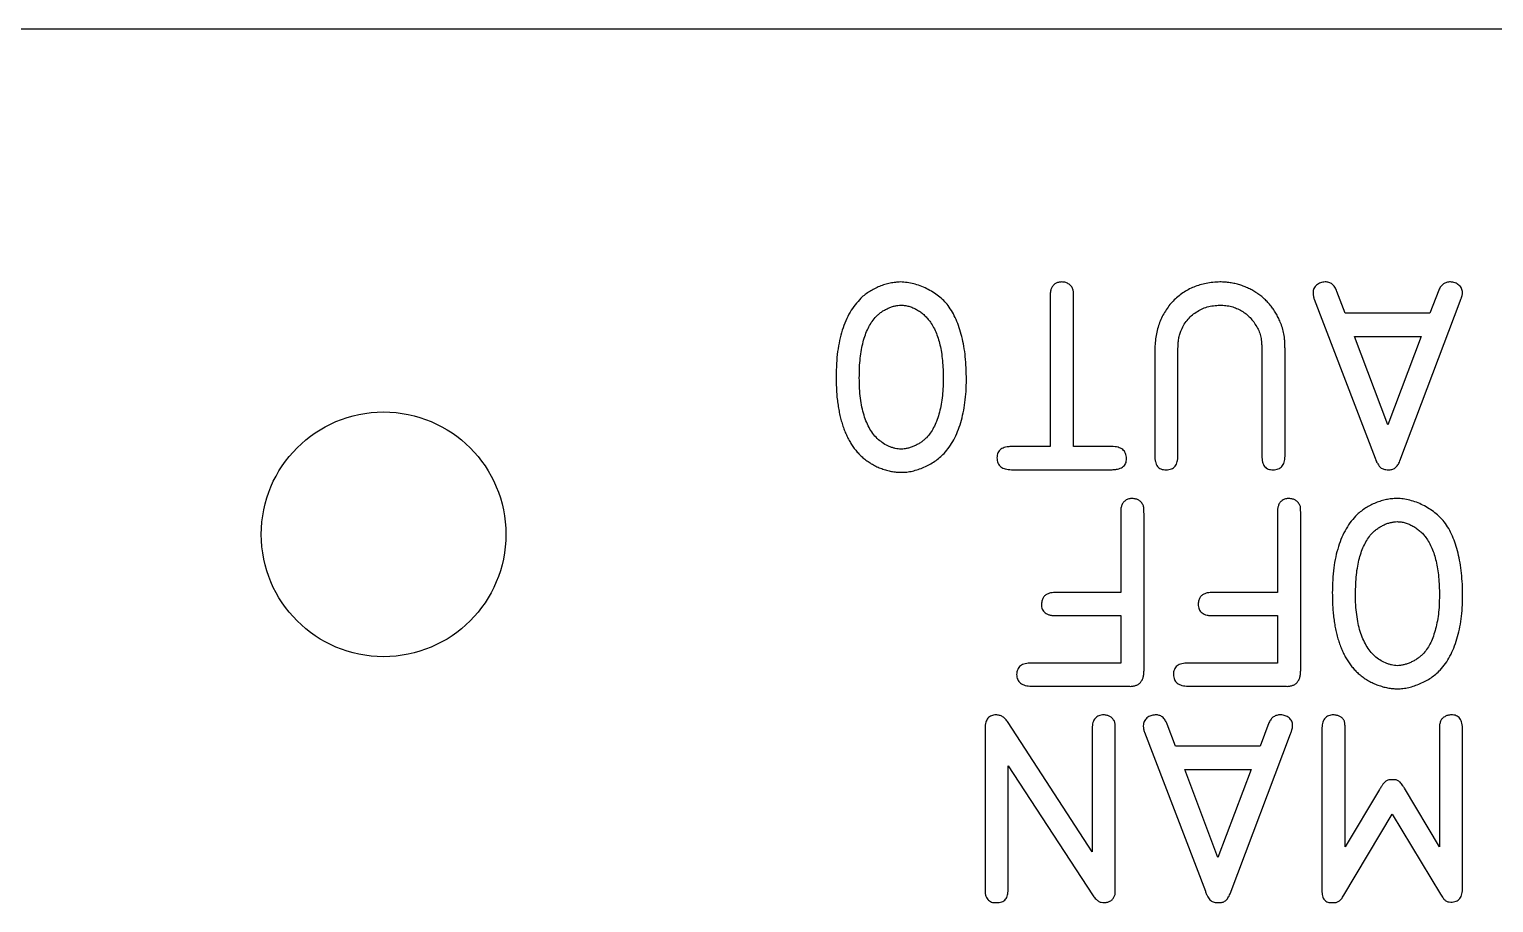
# Model space of a CAD drawing. Header units: inches. Extents: x -6.5 to 0, y -1.57 to 0.
# Drawn here: x -4.871 to -3.856, y -0.605 to 0 of the extents above; entities that cross this region are included whole.
import ezdxf

# ---------------------------------------------------------------- set-up
doc = ezdxf.new("R2010")
doc.units = ezdxf.units.IN
doc.header["$MEASUREMENT"] = 0

msp = doc.modelspace()

# ---------------------------------------------------------------- linework, layer by layer
at = {"color": 1, "linetype": 'Continuous', "lineweight": 25}
for p, q in [((-0.0625, 0), (-6.2113, 0)), ((-3.9585, -0.1968), (-3.9642, -0.1816)), ((-3.8936, -0.1807), (-3.8999, -0.1968)), ((-4.1629, -0.185), (-4.1629, -0.2892)), ((-4.1468, -0.2892), (-4.1468, -0.186)), ((-3.98, -0.187), (-3.9378, -0.2973)), ((-3.9206, -0.2991), (-3.8787, -0.1883)), ((-3.8999, -0.1968), (-3.9585, -0.1968)), ((-3.929, -0.274), (-3.9521, -0.2129)), ((-3.9521, -0.2129), (-3.9059, -0.2129)), ((-3.9059, -0.2129), (-3.929, -0.274)), ((-4.0905, -0.2221), (-4.0905, -0.2945)), ((-4.0163, -0.2233), (-4.0163, -0.2955)), ((-4.0002, -0.2959), (-4.0002, -0.2229)), ((-4.0744, -0.2946), (-4.0744, -0.2239)), ((-4.1629, -0.2892), (-4.1891, -0.2892)), ((-4.1204, -0.2892), (-4.1468, -0.2892)), ((-4.2663, -0.307), (-4.2663, -0.307)), ((-4.1897, -0.3052), (-4.1214, -0.3052)), ((-4.114, -0.3357), (-4.114, -0.3903)), ((-4.0979, -0.4443), (-4.0979, -0.3357)), ((-4.0054, -0.3357), (-4.0054, -0.3903)), ((-3.9893, -0.4443), (-3.9893, -0.3357)), ((-4.114, -0.3903), (-4.1574, -0.3903)), ((-4.0054, -0.3903), (-4.0488, -0.3903)), ((-4.158, -0.4063), (-4.114, -0.4063)), ((-4.114, -0.4063), (-4.114, -0.4392)), ((-4.0494, -0.4063), (-4.0054, -0.4063)), ((-4.0054, -0.4063), (-4.0054, -0.4392)), ((-4.114, -0.4392), (-4.1758, -0.4392)), ((-4.0054, -0.4392), (-4.0672, -0.4392)), ((-4.1758, -0.4552), (-4.1094, -0.4552)), ((-4.0672, -0.4552), (-4.0008, -0.4552)), ((-3.9224, -0.457), (-3.9223, -0.457)), ((-4.2081, -0.4842), (-4.2081, -0.5955)), ((-4.1339, -0.5701), (-4.1921, -0.4803)), ((-4.1339, -0.4844), (-4.1339, -0.5701)), ((-4.1179, -0.5952), (-4.1179, -0.4856)), ((-4.0977, -0.487), (-4.0554, -0.5973)), ((-4.0762, -0.4968), (-4.0818, -0.4816)), ((-4.0113, -0.4807), (-4.0175, -0.4968)), ((-3.9746, -0.484), (-3.9746, -0.5967)), ((-3.9586, -0.5665), (-3.9586, -0.485)), ((-3.8932, -0.4854), (-3.8932, -0.5665)), ((-3.8771, -0.5946), (-3.8771, -0.4857)), ((-4.0175, -0.4968), (-4.0762, -0.4968)), ((-4.0383, -0.5991), (-3.9964, -0.4883)), ((-4.1921, -0.5948), (-4.1921, -0.5104)), ((-4.1921, -0.5104), (-4.1337, -0.5997)), ((-4.0467, -0.574), (-4.0697, -0.5129)), ((-4.0697, -0.5129), (-4.0236, -0.5129)), ((-4.0236, -0.5129), (-4.0467, -0.574)), ((-3.9347, -0.5268), (-3.9586, -0.5665)), ((-3.8932, -0.5665), (-3.9174, -0.5258)), ((-3.9594, -0.6001), (-3.9259, -0.5438)), ((-3.9259, -0.5438), (-3.8924, -0.5993))]:
    msp.add_line(p, q, dxfattribs=at)
msp.add_circle((-4.625, -0.35), 0.0848, dxfattribs=at)
for points, knots in [([(-4.2667, -0.1751), (-4.2679, -0.1752), (-4.2703, -0.1753), (-4.274, -0.1759), (-4.2776, -0.1768), (-4.2812, -0.1781), (-4.2848, -0.1797), (-4.2881, -0.1816), (-4.2913, -0.1838), (-4.2932, -0.1854), (-4.2941, -0.1863)], [0, 0, 0, 0, 0.119017, 0.240186, 0.364724, 0.492817, 0.622161, 0.748262, 0.874612, 1, 1, 1, 1]), ([(-4.2337, -0.1914), (-4.2347, -0.1902), (-4.2367, -0.1879), (-4.2403, -0.1849), (-4.2442, -0.1821), (-4.2485, -0.1797), (-4.253, -0.1777), (-4.2575, -0.1763), (-4.2621, -0.1754), (-4.2652, -0.1752), (-4.2667, -0.1751)], [0, 0, 0, 0, 0.1210916, 0.2439194, 0.3699155, 0.5010158, 0.6314655, 0.7576143, 0.8793492, 1, 1, 1, 1]), ([(-4.1621, -0.1793), (-4.1623, -0.1796), (-4.1625, -0.1803), (-4.1628, -0.1815), (-4.1629, -0.1831), (-4.1629, -0.1843), (-4.1629, -0.185)], [0, 0, 0, 0, 0.180764, 0.36983, 0.622332, 1, 1, 1, 1]), ([(-4.1549, -0.1751), (-4.1557, -0.1752), (-4.1572, -0.1753), (-4.1593, -0.1761), (-4.161, -0.1775), (-4.1617, -0.1787), (-4.1621, -0.1793)], [0, 0, 0, 0, 0.271915, 0.5139, 0.751504, 1, 1, 1, 1]), ([(-4.147, -0.1807), (-4.1472, -0.1803), (-4.1474, -0.1795), (-4.148, -0.1785), (-4.1489, -0.1775), (-4.1502, -0.1764), (-4.1522, -0.1753), (-4.154, -0.1752), (-4.1549, -0.1751)], [0, 0, 0, 0, 0.120094, 0.238507, 0.357556, 0.48472, 0.738153, 1, 1, 1, 1]), ([(-4.1468, -0.186), (-4.1468, -0.1853), (-4.1468, -0.1841), (-4.1468, -0.1827), (-4.1469, -0.1816), (-4.147, -0.181), (-4.147, -0.1807)], [0, 0, 0, 0, 0.398255, 0.647892, 0.828751, 1, 1, 1, 1]), ([(-4.0453, -0.1751), (-4.0469, -0.1752), (-4.0501, -0.1753), (-4.0548, -0.176), (-4.0592, -0.1771), (-4.0634, -0.1785), (-4.0673, -0.1804), (-4.0711, -0.1826), (-4.0745, -0.1853), (-4.0778, -0.1883), (-4.0807, -0.1916), (-4.0832, -0.1952), (-4.0854, -0.1991), (-4.0872, -0.2032), (-4.0886, -0.2076), (-4.0896, -0.2122), (-4.0903, -0.2171), (-4.0904, -0.2204), (-4.0905, -0.2221)], [0, 0, 0, 0, 0.067173, 0.131422, 0.193661, 0.254469, 0.313951, 0.37325, 0.432715, 0.493321, 0.554037, 0.614375, 0.674766, 0.736049, 0.798444, 0.863236, 0.930118, 1, 1, 1, 1]), ([(-4.0031, -0.2038), (-4.0036, -0.2027), (-4.0045, -0.2005), (-4.0061, -0.1974), (-4.0079, -0.1945), (-4.0098, -0.1918), (-4.012, -0.1893), (-4.0144, -0.1869), (-4.0169, -0.1847), (-4.0196, -0.1828), (-4.0224, -0.181), (-4.0254, -0.1795), (-4.0285, -0.1782), (-4.0316, -0.177), (-4.0349, -0.1762), (-4.0383, -0.1756), (-4.0417, -0.1752), (-4.0441, -0.1751), (-4.0453, -0.1751)], [0, 0, 0, 0, 0.065829, 0.129932, 0.192411, 0.254751, 0.315742, 0.376914, 0.437906, 0.499824, 0.561859, 0.622929, 0.684105, 0.745419, 0.807732, 0.870287, 0.934284, 1, 1, 1, 1]), ([(-3.9724, -0.1751), (-3.973, -0.1752), (-3.974, -0.1752), (-3.9756, -0.1756), (-3.977, -0.1763), (-3.9783, -0.1772), (-3.9794, -0.1783), (-3.9802, -0.1796), (-3.9807, -0.181), (-3.9808, -0.1821), (-3.9808, -0.1826)], [0, 0, 0, 0, 0.134506, 0.2632274, 0.3890181, 0.5142555, 0.6361837, 0.7544715, 0.8742502, 1, 1, 1, 1]), ([(-3.9808, -0.1826), (-3.9808, -0.1829), (-3.9807, -0.1837), (-3.9806, -0.1848), (-3.9803, -0.1859), (-3.9801, -0.1867), (-3.98, -0.187)], [0, 0, 0, 0, 0.225997, 0.491418, 0.766256, 1, 1, 1, 1]), ([(-3.9642, -0.1816), (-3.9644, -0.1811), (-3.9648, -0.18), (-3.9656, -0.1787), (-3.9665, -0.1775), (-3.9675, -0.1765), (-3.9686, -0.1758), (-3.9698, -0.1754), (-3.9711, -0.1751), (-3.9719, -0.1751), (-3.9724, -0.1751)], [0, 0, 0, 0, 0.154501, 0.293785, 0.42262, 0.543192, 0.655844, 0.767094, 0.879663, 1, 1, 1, 1]), ([(-3.8856, -0.1751), (-3.886, -0.1751), (-3.8869, -0.1751), (-3.8882, -0.1754), (-3.8894, -0.1758), (-3.8904, -0.1764), (-3.8914, -0.1772), (-3.8922, -0.1782), (-3.893, -0.1793), (-3.8934, -0.1802), (-3.8936, -0.1807)], [0, 0, 0, 0, 0.130149, 0.251816, 0.370089, 0.485344, 0.604667, 0.727505, 0.858245, 1, 1, 1, 1]), ([(-3.8772, -0.1826), (-3.8772, -0.182), (-3.8773, -0.181), (-3.8778, -0.1795), (-3.8786, -0.1782), (-3.8797, -0.1772), (-3.8809, -0.1763), (-3.8824, -0.1756), (-3.8839, -0.1752), (-3.885, -0.1751), (-3.8856, -0.1751)], [0, 0, 0, 0, 0.130049, 0.249642, 0.369663, 0.489769, 0.614812, 0.737391, 0.865913, 1, 1, 1, 1]), ([(-3.8787, -0.1883), (-3.8786, -0.1879), (-3.8783, -0.1872), (-3.8779, -0.1862), (-3.8777, -0.1854), (-3.8774, -0.1845), (-3.8772, -0.1836), (-3.8772, -0.1829), (-3.8772, -0.1826)], [0, 0, 0, 0, 0.2154613, 0.3956879, 0.5386647, 0.6473733, 0.8302257, 1, 1, 1, 1]), ([(-4.2941, -0.1863), (-4.2955, -0.1878), (-4.2983, -0.1908), (-4.3018, -0.1961), (-4.3048, -0.202), (-4.3072, -0.2086), (-4.3091, -0.2157), (-4.3104, -0.2235), (-4.3112, -0.2318), (-4.3113, -0.2376), (-4.3113, -0.2406)], [0, 0, 0, 0, 0.104917, 0.212948, 0.325254, 0.443443, 0.569143, 0.703178, 0.846557, 1, 1, 1, 1]), ([(-4.2843, -0.1998), (-4.2837, -0.1992), (-4.2825, -0.1979), (-4.2805, -0.1963), (-4.2783, -0.1948), (-4.2759, -0.1936), (-4.2735, -0.1925), (-4.2711, -0.1918), (-4.2687, -0.1913), (-4.2671, -0.1912), (-4.2663, -0.1912)], [0, 0, 0, 0, 0.125943, 0.253592, 0.381875, 0.513444, 0.642703, 0.765426, 0.885106, 1, 1, 1, 1]), ([(-4.2663, -0.1912), (-4.2654, -0.1912), (-4.2636, -0.1913), (-4.2609, -0.1919), (-4.2581, -0.1929), (-4.2555, -0.1942), (-4.2529, -0.1958), (-4.2506, -0.1977), (-4.2484, -0.1998), (-4.2472, -0.2014), (-4.2465, -0.2022)], [0, 0, 0, 0, 0.1163714, 0.2336485, 0.3551366, 0.4826437, 0.6123577, 0.7404586, 0.8694449, 1, 1, 1, 1]), ([(-4.221, -0.2428), (-4.2211, -0.2401), (-4.2212, -0.2347), (-4.2217, -0.227), (-4.2227, -0.2198), (-4.2241, -0.2131), (-4.2259, -0.2069), (-4.2281, -0.2012), (-4.2306, -0.196), (-4.2327, -0.1929), (-4.2337, -0.1914)], [0, 0, 0, 0, 0.153117, 0.297146, 0.432019, 0.559217, 0.67873, 0.790972, 0.898008, 1, 1, 1, 1]), ([(-4.0725, -0.2093), (-4.0719, -0.2079), (-4.0707, -0.2053), (-4.0682, -0.2017), (-4.0653, -0.1985), (-4.0619, -0.196), (-4.0582, -0.1939), (-4.0541, -0.1923), (-4.0498, -0.1914), (-4.0468, -0.1913), (-4.0453, -0.1912)], [0, 0, 0, 0, 0.127998, 0.25202, 0.37283, 0.495116, 0.618143, 0.741653, 0.867936, 1, 1, 1, 1]), ([(-4.0453, -0.1912), (-4.0439, -0.1912), (-4.0412, -0.1913), (-4.0373, -0.1921), (-4.0337, -0.1933), (-4.0303, -0.1951), (-4.0271, -0.1972), (-4.0243, -0.1998), (-4.0218, -0.2028), (-4.0205, -0.205), (-4.0198, -0.2062)], [0, 0, 0, 0, 0.1315013, 0.2578742, 0.3809436, 0.5036344, 0.6262439, 0.7475148, 0.8717965, 1, 1, 1, 1]), ([(-4.2953, -0.2416), (-4.2952, -0.2392), (-4.2952, -0.2347), (-4.2947, -0.2281), (-4.2939, -0.2221), (-4.2927, -0.2167), (-4.2912, -0.2117), (-4.2893, -0.2073), (-4.2871, -0.2033), (-4.2852, -0.2009), (-4.2843, -0.1998)], [0, 0, 0, 0, 0.161185, 0.309885, 0.446706, 0.572256, 0.688604, 0.79819, 0.901391, 1, 1, 1, 1]), ([(-4.2465, -0.2022), (-4.2458, -0.2033), (-4.2442, -0.2057), (-4.2422, -0.2097), (-4.2406, -0.214), (-4.2393, -0.2188), (-4.2383, -0.224), (-4.2376, -0.2297), (-4.2372, -0.2359), (-4.2371, -0.2401), (-4.2371, -0.2424)], [0, 0, 0, 0, 0.100096, 0.204761, 0.314883, 0.431713, 0.556714, 0.693411, 0.840791, 1, 1, 1, 1]), ([(-4.0744, -0.2239), (-4.0744, -0.223), (-4.0744, -0.2214), (-4.0743, -0.2191), (-4.0742, -0.217), (-4.074, -0.2147), (-4.0735, -0.2121), (-4.0728, -0.2102), (-4.0725, -0.2093)], [0, 0, 0, 0, 0.175034, 0.330061, 0.467982, 0.587118, 0.799796, 1, 1, 1, 1]), ([(-4.0198, -0.2062), (-4.0192, -0.2073), (-4.0179, -0.2096), (-4.017, -0.2127), (-4.0166, -0.2154), (-4.0164, -0.2177), (-4.0163, -0.2204), (-4.0163, -0.2223), (-4.0163, -0.2233)], [0, 0, 0, 0, 0.2267559, 0.436596, 0.5480032, 0.6793699, 0.829385, 1, 1, 1, 1]), ([(-4.0002, -0.2229), (-4.0002, -0.2218), (-4.0002, -0.2198), (-4.0003, -0.217), (-4.0005, -0.2145), (-4.0009, -0.2115), (-4.0016, -0.2079), (-4.0026, -0.2052), (-4.0031, -0.2038)], [0, 0, 0, 0, 0.161067, 0.306662, 0.437884, 0.552286, 0.772267, 1, 1, 1, 1]), ([(-4.3113, -0.2406), (-4.3113, -0.2423), (-4.3113, -0.2455), (-4.3111, -0.2503), (-4.3108, -0.2549), (-4.3102, -0.2593), (-4.3096, -0.2635), (-4.3087, -0.2675), (-4.3078, -0.2714), (-4.3067, -0.275), (-4.3054, -0.2785), (-4.3039, -0.2818), (-4.3024, -0.2849), (-4.3006, -0.2877), (-4.2988, -0.2905), (-4.2967, -0.293), (-4.2945, -0.2953), (-4.293, -0.2967), (-4.2922, -0.2974)], [0, 0, 0, 0, 0.080431, 0.157744, 0.231975, 0.303788, 0.372682, 0.438911, 0.50297, 0.564688, 0.624109, 0.681595, 0.737386, 0.791932, 0.845168, 0.897479, 0.948881, 1, 1, 1, 1]), ([(-4.282, -0.2844), (-4.2831, -0.2833), (-4.2853, -0.281), (-4.288, -0.277), (-4.2903, -0.2724), (-4.2921, -0.2673), (-4.2936, -0.2617), (-4.2946, -0.2555), (-4.2952, -0.2487), (-4.2952, -0.244), (-4.2953, -0.2416)], [0, 0, 0, 0, 0.100871, 0.205152, 0.314772, 0.432547, 0.558901, 0.694635, 0.841464, 1, 1, 1, 1]), ([(-4.2371, -0.2424), (-4.2372, -0.2446), (-4.2372, -0.249), (-4.2378, -0.2553), (-4.2387, -0.2612), (-4.24, -0.2666), (-4.2416, -0.2716), (-4.2436, -0.276), (-4.2459, -0.2798), (-4.2478, -0.282), (-4.2487, -0.283)], [0, 0, 0, 0, 0.156015, 0.302721, 0.440716, 0.570083, 0.690884, 0.801727, 0.904106, 1, 1, 1, 1]), ([(-4.2365, -0.294), (-4.2353, -0.2925), (-4.2328, -0.2895), (-4.2297, -0.2844), (-4.227, -0.2787), (-4.2248, -0.2724), (-4.2232, -0.2657), (-4.2219, -0.2585), (-4.2212, -0.2508), (-4.2211, -0.2455), (-4.221, -0.2428)], [0, 0, 0, 0, 0.105705, 0.215134, 0.329018, 0.449631, 0.576639, 0.710541, 0.851416, 1, 1, 1, 1]), ([(-4.2487, -0.283), (-4.2493, -0.2836), (-4.2504, -0.2847), (-4.2524, -0.2862), (-4.2546, -0.2876), (-4.2569, -0.2887), (-4.2593, -0.2897), (-4.2617, -0.2904), (-4.264, -0.2908), (-4.2656, -0.2909), (-4.2663, -0.291)], [0, 0, 0, 0, 0.1233718, 0.2488697, 0.3785628, 0.5115228, 0.6437045, 0.7676051, 0.8867564, 0.9996268, 0.9996268, 0.9996268, 0.9996268]), ([(-4.2663, -0.291), (-4.267, -0.2909), (-4.2683, -0.2909), (-4.2704, -0.2905), (-4.2724, -0.2899), (-4.2752, -0.2889), (-4.2785, -0.2872), (-4.2808, -0.2853), (-4.282, -0.2844)], [0.0003825, 0.0003825, 0.0003825, 0.0003825, 0.1152659, 0.2343175, 0.3582089, 0.4887804, 0.7484984, 1, 1, 1, 1]), ([(-4.2663, -0.307), (-4.265, -0.307), (-4.2623, -0.3069), (-4.2584, -0.3062), (-4.2544, -0.305), (-4.2504, -0.3035), (-4.2466, -0.3016), (-4.2429, -0.2994), (-4.2396, -0.2969), (-4.2376, -0.2949), (-4.2365, -0.294)], [0, 0, 0, 0, 0.1180931, 0.2389474, 0.3628307, 0.4912953, 0.6214284, 0.7489627, 0.8747164, 1, 1, 1, 1]), ([(-4.1891, -0.2892), (-4.1899, -0.2892), (-4.1915, -0.2892), (-4.1938, -0.2895), (-4.1956, -0.2901), (-4.1972, -0.291), (-4.1984, -0.2921), (-4.1993, -0.2935), (-4.1998, -0.2951), (-4.1998, -0.2963), (-4.1999, -0.2969)], [0, 0, 0, 0, 0.167971, 0.315478, 0.443154, 0.558617, 0.664384, 0.768603, 0.877991, 1, 1, 1, 1]), ([(-4.1101, -0.2975), (-4.1101, -0.2968), (-4.1102, -0.2956), (-4.1107, -0.2939), (-4.1115, -0.2924), (-4.1127, -0.2912), (-4.1142, -0.2903), (-4.116, -0.2896), (-4.1181, -0.2892), (-4.1196, -0.2892), (-4.1204, -0.2892)], [0, 0, 0, 0, 0.129333, 0.24452, 0.353163, 0.460124, 0.575129, 0.700367, 0.841001, 1, 1, 1, 1]), ([(-4.2922, -0.2974), (-4.2912, -0.2982), (-4.2893, -0.2996), (-4.2862, -0.3015), (-4.2831, -0.3032), (-4.2798, -0.3045), (-4.2764, -0.3056), (-4.273, -0.3064), (-4.2697, -0.3069), (-4.2674, -0.307), (-4.2663, -0.307)], [0, 0, 0, 0, 0.1288972, 0.256024, 0.383031, 0.5107626, 0.6368643, 0.7599671, 0.8800174, 1, 1, 1, 1]), ([(-4.1999, -0.2969), (-4.1998, -0.2976), (-4.1997, -0.2988), (-4.1993, -0.3005), (-4.1984, -0.302), (-4.1973, -0.3032), (-4.1958, -0.3041), (-4.194, -0.3048), (-4.1919, -0.3051), (-4.1905, -0.3052), (-4.1897, -0.3052)], [0, 0, 0, 0, 0.131132, 0.247224, 0.358152, 0.465143, 0.578981, 0.702243, 0.842783, 1, 1, 1, 1]), ([(-4.1214, -0.3052), (-4.1205, -0.3052), (-4.1188, -0.3052), (-4.1165, -0.3048), (-4.1145, -0.3043), (-4.1128, -0.3034), (-4.1115, -0.3023), (-4.1106, -0.3009), (-4.1101, -0.2993), (-4.1101, -0.2981), (-4.1101, -0.2975)], [0, 0, 0, 0, 0.172501, 0.322512, 0.454558, 0.568503, 0.674738, 0.776467, 0.882209, 1, 1, 1, 1]), ([(-4.0905, -0.2945), (-4.0905, -0.2955), (-4.0905, -0.2971), (-4.0901, -0.2995), (-4.0896, -0.3014), (-4.0887, -0.3029), (-4.0876, -0.304), (-4.0862, -0.3048), (-4.0844, -0.3052), (-4.0832, -0.3052), (-4.0826, -0.3052)], [0, 0, 0, 0, 0.177102, 0.327295, 0.454334, 0.561944, 0.66055, 0.761565, 0.873226, 1, 1, 1, 1]), ([(-4.0826, -0.3052), (-4.0819, -0.3052), (-4.0807, -0.3052), (-4.0789, -0.3047), (-4.0775, -0.304), (-4.0763, -0.3028), (-4.0754, -0.3013), (-4.0748, -0.2994), (-4.0745, -0.2971), (-4.0744, -0.2955), (-4.0744, -0.2946)], [0, 0, 0, 0, 0.126189, 0.239562, 0.341707, 0.442439, 0.551404, 0.678423, 0.826399, 1, 1, 1, 1]), ([(-4.0163, -0.2955), (-4.0162, -0.2963), (-4.0162, -0.2978), (-4.0159, -0.2998), (-4.0153, -0.3015), (-4.0144, -0.303), (-4.0133, -0.3041), (-4.0118, -0.3048), (-4.0102, -0.3052), (-4.009, -0.3052), (-4.0083, -0.3052)], [0, 0, 0, 0, 0.1621662, 0.3031943, 0.4283568, 0.5392174, 0.6472746, 0.7532709, 0.8706033, 1, 1, 1, 1]), ([(-4.0083, -0.3052), (-4.0077, -0.3052), (-4.0065, -0.3052), (-4.0049, -0.3047), (-4.0034, -0.304), (-4.0023, -0.303), (-4.0013, -0.3016), (-4.0007, -0.3), (-4.0003, -0.298), (-4.0002, -0.2967), (-4.0002, -0.2959)], [0, 0, 0, 0, 0.132883, 0.253155, 0.363593, 0.471632, 0.58413, 0.707529, 0.844945, 1, 1, 1, 1]), ([(-3.9378, -0.2973), (-3.9375, -0.298), (-3.937, -0.2994), (-3.936, -0.3011), (-3.9351, -0.3026), (-3.9341, -0.3037), (-3.9329, -0.3045), (-3.9316, -0.3049), (-3.9302, -0.3052), (-3.9291, -0.3052), (-3.9286, -0.3052)], [0, 0, 0, 0, 0.179185, 0.331868, 0.459637, 0.566722, 0.664922, 0.767516, 0.878358, 1, 1, 1, 1]), ([(-3.9286, -0.3052), (-3.9282, -0.3052), (-3.9273, -0.3053), (-3.9261, -0.305), (-3.9249, -0.3046), (-3.9238, -0.3039), (-3.9229, -0.303), (-3.922, -0.3019), (-3.9212, -0.3006), (-3.9208, -0.2996), (-3.9206, -0.2991)], [0, 0, 0, 0, 0.1216, 0.234761, 0.346222, 0.458938, 0.577979, 0.706875, 0.847112, 1, 1, 1, 1]), ([(-4.1135, -0.3303), (-4.1136, -0.3306), (-4.1138, -0.3312), (-4.114, -0.3324), (-4.114, -0.3338), (-4.114, -0.335), (-4.114, -0.3357)], [0, 0, 0, 0, 0.183204, 0.368477, 0.61913, 1, 1, 1, 1]), ([(-4.106, -0.3251), (-4.1068, -0.3252), (-4.1085, -0.3253), (-4.1104, -0.3262), (-4.1117, -0.3273), (-4.1125, -0.3281), (-4.1131, -0.3292), (-4.1133, -0.3299), (-4.1135, -0.3303)], [0, 0, 0, 0, 0.260463, 0.513082, 0.636554, 0.7556, 0.87629, 1, 1, 1, 1]), ([(-4.0985, -0.3297), (-4.0989, -0.3291), (-4.0997, -0.3277), (-4.1014, -0.3263), (-4.1036, -0.3254), (-4.1052, -0.3252), (-4.106, -0.3251)], [0, 0, 0, 0, 0.250598, 0.488274, 0.729187, 1, 1, 1, 1]), ([(-4.0979, -0.3357), (-4.098, -0.3349), (-4.098, -0.3336), (-4.098, -0.332), (-4.0982, -0.3308), (-4.0984, -0.3301), (-4.0985, -0.3297)], [0, 0, 0, 0, 0.380827, 0.630759, 0.816703, 1, 1, 1, 1]), ([(-4.0048, -0.3303), (-4.005, -0.3306), (-4.0052, -0.3312), (-4.0054, -0.3324), (-4.0054, -0.3338), (-4.0054, -0.335), (-4.0054, -0.3357)], [0, 0, 0, 0, 0.183204, 0.368477, 0.61913, 1, 1, 1, 1]), ([(-3.9974, -0.3251), (-3.9982, -0.3252), (-3.9999, -0.3253), (-4.0018, -0.3262), (-4.0031, -0.3273), (-4.0039, -0.3281), (-4.0045, -0.3292), (-4.0047, -0.3299), (-4.0048, -0.3303)], [0, 0, 0, 0, 0.260463, 0.513082, 0.636554, 0.7556, 0.87629, 1, 1, 1, 1]), ([(-3.9899, -0.3297), (-3.9903, -0.3291), (-3.9911, -0.3277), (-3.9928, -0.3263), (-3.995, -0.3254), (-3.9965, -0.3252), (-3.9974, -0.3251)], [0, 0, 0, 0, 0.250598, 0.488274, 0.729187, 1, 1, 1, 1]), ([(-3.9893, -0.3357), (-3.9893, -0.3349), (-3.9894, -0.3336), (-3.9894, -0.332), (-3.9895, -0.3308), (-3.9898, -0.3301), (-3.9899, -0.3297)], [0, 0, 0, 0, 0.380827, 0.630759, 0.816703, 1, 1, 1, 1]), ([(-3.9228, -0.3251), (-3.924, -0.3252), (-3.9264, -0.3253), (-3.93, -0.3259), (-3.9337, -0.3268), (-3.9373, -0.3281), (-3.9408, -0.3297), (-3.9442, -0.3316), (-3.9473, -0.3338), (-3.9492, -0.3354), (-3.9502, -0.3363)], [0, 0, 0, 0, 0.119017, 0.240186, 0.364724, 0.492817, 0.622161, 0.748262, 0.874612, 1, 1, 1, 1]), ([(-3.8898, -0.3414), (-3.8908, -0.3402), (-3.8928, -0.3379), (-3.8964, -0.3349), (-3.9003, -0.3321), (-3.9046, -0.3297), (-3.909, -0.3277), (-3.9136, -0.3263), (-3.9182, -0.3254), (-3.9212, -0.3252), (-3.9228, -0.3251)], [0, 0, 0, 0, 0.121092, 0.243919, 0.369915, 0.501016, 0.631465, 0.757614, 0.879349, 1, 1, 1, 1]), ([(-3.9502, -0.3363), (-3.9516, -0.3378), (-3.9544, -0.3408), (-3.9579, -0.3461), (-3.9609, -0.352), (-3.9633, -0.3586), (-3.9652, -0.3657), (-3.9665, -0.3735), (-3.9673, -0.3818), (-3.9673, -0.3876), (-3.9674, -0.3906)], [0, 0, 0, 0, 0.104917, 0.212948, 0.325254, 0.443443, 0.569143, 0.703178, 0.846557, 1, 1, 1, 1]), ([(-3.9404, -0.3498), (-3.9398, -0.3492), (-3.9386, -0.3479), (-3.9365, -0.3463), (-3.9343, -0.3448), (-3.932, -0.3436), (-3.9296, -0.3425), (-3.9271, -0.3418), (-3.9247, -0.3413), (-3.9231, -0.3412), (-3.9224, -0.3412)], [0, 0, 0, 0, 0.125943, 0.253592, 0.381875, 0.513444, 0.642703, 0.765426, 0.885106, 1, 1, 1, 1]), ([(-3.9224, -0.3412), (-3.9214, -0.3412), (-3.9196, -0.3413), (-3.9169, -0.3419), (-3.9142, -0.3429), (-3.9115, -0.3442), (-3.909, -0.3458), (-3.9066, -0.3477), (-3.9044, -0.3498), (-3.9032, -0.3514), (-3.9026, -0.3522)], [0, 0, 0, 0, 0.116371, 0.233648, 0.355137, 0.482644, 0.612358, 0.740459, 0.869445, 1, 1, 1, 1]), ([(-3.8771, -0.3928), (-3.8771, -0.3901), (-3.8772, -0.3847), (-3.8778, -0.377), (-3.8788, -0.3698), (-3.8801, -0.3631), (-3.8819, -0.3569), (-3.8841, -0.3512), (-3.8866, -0.346), (-3.8887, -0.3429), (-3.8898, -0.3414)], [0, 0, 0, 0, 0.153117, 0.297146, 0.432019, 0.559217, 0.67873, 0.790972, 0.898008, 1, 1, 1, 1]), ([(-3.9513, -0.3916), (-3.9513, -0.3892), (-3.9512, -0.3847), (-3.9508, -0.3781), (-3.9499, -0.3721), (-3.9487, -0.3667), (-3.9472, -0.3617), (-3.9453, -0.3573), (-3.9431, -0.3533), (-3.9413, -0.3509), (-3.9404, -0.3498)], [0, 0, 0, 0, 0.161185, 0.309885, 0.446706, 0.572256, 0.688604, 0.79819, 0.901391, 1, 1, 1, 1]), ([(-3.9026, -0.3522), (-3.9018, -0.3533), (-3.9002, -0.3557), (-3.8983, -0.3597), (-3.8967, -0.364), (-3.8954, -0.3688), (-3.8944, -0.374), (-3.8937, -0.3797), (-3.8932, -0.3859), (-3.8932, -0.3901), (-3.8932, -0.3924)], [0, 0, 0, 0, 0.100096, 0.204761, 0.314883, 0.431713, 0.556714, 0.693411, 0.840791, 1, 1, 1, 1]), ([(-4.1639, -0.3909), (-4.1646, -0.3912), (-4.1661, -0.3918), (-4.1677, -0.3935), (-4.1687, -0.3957), (-4.1689, -0.3974), (-4.169, -0.3982)], [0, 0, 0, 0, 0.254608, 0.487302, 0.72998, 1, 1, 1, 1]), ([(-4.1574, -0.3903), (-4.1582, -0.3903), (-4.1596, -0.3903), (-4.1615, -0.3904), (-4.1628, -0.3906), (-4.1635, -0.3908), (-4.1639, -0.3909)], [0, 0, 0, 0, 0.380151, 0.646007, 0.834596, 1, 1, 1, 1]), ([(-4.0553, -0.3909), (-4.056, -0.3912), (-4.0574, -0.3918), (-4.0591, -0.3935), (-4.0601, -0.3957), (-4.0603, -0.3974), (-4.0604, -0.3982)], [0, 0, 0, 0, 0.254608, 0.487302, 0.72998, 1, 1, 1, 1]), ([(-4.0488, -0.3903), (-4.0496, -0.3903), (-4.051, -0.3903), (-4.0528, -0.3904), (-4.0542, -0.3906), (-4.0549, -0.3908), (-4.0553, -0.3909)], [0, 0, 0, 0, 0.380151, 0.646007, 0.834596, 1, 1, 1, 1]), ([(-3.9674, -0.3906), (-3.9674, -0.3923), (-3.9674, -0.3955), (-3.9671, -0.4003), (-3.9668, -0.4049), (-3.9662, -0.4093), (-3.9656, -0.4135), (-3.9648, -0.4175), (-3.9638, -0.4214), (-3.9627, -0.425), (-3.9614, -0.4285), (-3.96, -0.4318), (-3.9585, -0.4349), (-3.9567, -0.4377), (-3.9548, -0.4405), (-3.9528, -0.443), (-3.9506, -0.4453), (-3.949, -0.4467), (-3.9482, -0.4474)], [0, 0, 0, 0, 0.080431, 0.157744, 0.231975, 0.303788, 0.372682, 0.438911, 0.50297, 0.564688, 0.624109, 0.681595, 0.737386, 0.791932, 0.845168, 0.897479, 0.948881, 1, 1, 1, 1]), ([(-3.938, -0.4344), (-3.9391, -0.4333), (-3.9413, -0.431), (-3.944, -0.427), (-3.9463, -0.4224), (-3.9482, -0.4173), (-3.9496, -0.4117), (-3.9506, -0.4055), (-3.9513, -0.3987), (-3.9513, -0.394), (-3.9513, -0.3916)], [0, 0, 0, 0, 0.100871, 0.205152, 0.314772, 0.432547, 0.558901, 0.694635, 0.841464, 1, 1, 1, 1]), ([(-3.8932, -0.3924), (-3.8932, -0.3946), (-3.8933, -0.399), (-3.8938, -0.4053), (-3.8948, -0.4112), (-3.8961, -0.4166), (-3.8977, -0.4216), (-3.8996, -0.426), (-3.9019, -0.4298), (-3.9038, -0.432), (-3.9047, -0.433)], [0, 0, 0, 0, 0.156015, 0.302721, 0.440716, 0.570083, 0.690884, 0.801727, 0.904106, 1, 1, 1, 1]), ([(-3.8926, -0.444), (-3.8914, -0.4425), (-3.8888, -0.4395), (-3.8857, -0.4344), (-3.8831, -0.4287), (-3.8809, -0.4224), (-3.8792, -0.4157), (-3.878, -0.4085), (-3.8772, -0.4008), (-3.8771, -0.3955), (-3.8771, -0.3928)], [0, 0, 0, 0, 0.105705, 0.215134, 0.329018, 0.449631, 0.576639, 0.710541, 0.851416, 1, 1, 1, 1]), ([(-4.169, -0.3982), (-4.169, -0.3989), (-4.169, -0.4001), (-4.1685, -0.4019), (-4.1676, -0.4033), (-4.1664, -0.4045), (-4.1648, -0.4054), (-4.1628, -0.406), (-4.1605, -0.4063), (-4.1589, -0.4063), (-4.158, -0.4063)], [0, 0, 0, 0, 0.124835, 0.235734, 0.34105, 0.445808, 0.558269, 0.687356, 0.833745, 1, 1, 1, 1]), ([(-4.0604, -0.3982), (-4.0604, -0.3989), (-4.0603, -0.4001), (-4.0598, -0.4019), (-4.059, -0.4033), (-4.0577, -0.4045), (-4.0561, -0.4054), (-4.0542, -0.406), (-4.0519, -0.4063), (-4.0503, -0.4063), (-4.0494, -0.4063)], [0, 0, 0, 0, 0.124835, 0.235734, 0.34105, 0.445808, 0.558269, 0.687356, 0.833745, 1, 1, 1, 1]), ([(-3.9223, -0.441), (-3.923, -0.4409), (-3.9244, -0.4409), (-3.9264, -0.4405), (-3.9285, -0.4399), (-3.9313, -0.4389), (-3.9346, -0.4372), (-3.9369, -0.4353), (-3.938, -0.4344)], [0.0003825, 0.0003825, 0.0003825, 0.0003825, 0.1152659, 0.2343175, 0.3582089, 0.4887804, 0.7484984, 1, 1, 1, 1]), ([(-3.9047, -0.433), (-3.9053, -0.4336), (-3.9065, -0.4347), (-3.9085, -0.4362), (-3.9107, -0.4376), (-3.913, -0.4387), (-3.9154, -0.4397), (-3.9178, -0.4404), (-3.9201, -0.4408), (-3.9216, -0.4409), (-3.9223, -0.441)], [0, 0, 0, 0, 0.1233718, 0.2488697, 0.3785628, 0.5115228, 0.6437045, 0.7676051, 0.8867564, 0.9996268, 0.9996268, 0.9996268, 0.9996268]), ([(-4.1758, -0.4392), (-4.1766, -0.4392), (-4.1781, -0.4392), (-4.1802, -0.4396), (-4.1821, -0.4402), (-4.1836, -0.4411), (-4.1848, -0.4422), (-4.1855, -0.4437), (-4.1861, -0.4454), (-4.1861, -0.4466), (-4.1862, -0.4472)], [0, 0, 0, 0, 0.162518, 0.305061, 0.431361, 0.544321, 0.652734, 0.759549, 0.872683, 1, 1, 1, 1]), ([(-4.1094, -0.4552), (-4.1085, -0.4553), (-4.1068, -0.4554), (-4.1045, -0.455), (-4.1024, -0.4543), (-4.1007, -0.4531), (-4.0995, -0.4514), (-4.0985, -0.4494), (-4.098, -0.447), (-4.098, -0.4453), (-4.0979, -0.4443)], [0, 0, 0, 0, 0.144598, 0.272844, 0.385404, 0.49383, 0.602546, 0.718653, 0.85012, 1, 1, 1, 1]), ([(-4.0672, -0.4392), (-4.068, -0.4392), (-4.0695, -0.4392), (-4.0716, -0.4396), (-4.0735, -0.4402), (-4.0749, -0.4411), (-4.0762, -0.4422), (-4.0769, -0.4437), (-4.0775, -0.4454), (-4.0775, -0.4466), (-4.0776, -0.4472)], [0, 0, 0, 0, 0.162518, 0.305061, 0.431361, 0.544321, 0.652734, 0.759549, 0.872683, 1, 1, 1, 1]), ([(-4.0008, -0.4552), (-3.9999, -0.4553), (-3.9982, -0.4554), (-3.9959, -0.455), (-3.9938, -0.4543), (-3.9921, -0.4531), (-3.9909, -0.4514), (-3.9899, -0.4494), (-3.9894, -0.447), (-3.9894, -0.4453), (-3.9893, -0.4443)], [0, 0, 0, 0, 0.144598, 0.272844, 0.385404, 0.49383, 0.602546, 0.718653, 0.85012, 1, 1, 1, 1]), ([(-3.9223, -0.457), (-3.921, -0.457), (-3.9184, -0.4569), (-3.9144, -0.4562), (-3.9104, -0.455), (-3.9065, -0.4535), (-3.9026, -0.4516), (-3.899, -0.4494), (-3.8956, -0.4469), (-3.8936, -0.4449), (-3.8926, -0.444)], [0, 0, 0, 0, 0.118093, 0.238947, 0.362831, 0.491295, 0.621428, 0.748963, 0.874716, 1, 1, 1, 1]), ([(-4.1862, -0.4472), (-4.1861, -0.4478), (-4.1861, -0.449), (-4.1855, -0.4506), (-4.1847, -0.4521), (-4.1835, -0.4532), (-4.182, -0.4541), (-4.1802, -0.4547), (-4.1781, -0.4551), (-4.1766, -0.4552), (-4.1758, -0.4552)], [0, 0, 0, 0, 0.1248234, 0.2395416, 0.3482555, 0.4549214, 0.5698777, 0.6972881, 0.8392085, 1, 1, 1, 1]), ([(-4.0776, -0.4472), (-4.0775, -0.4478), (-4.0774, -0.449), (-4.0769, -0.4506), (-4.0761, -0.4521), (-4.0749, -0.4532), (-4.0734, -0.4541), (-4.0716, -0.4547), (-4.0695, -0.4551), (-4.068, -0.4552), (-4.0672, -0.4552)], [0, 0, 0, 0, 0.1248234, 0.2395416, 0.3482555, 0.4549214, 0.5698777, 0.6972881, 0.8392085, 1, 1, 1, 1]), ([(-3.9482, -0.4474), (-3.9472, -0.4482), (-3.9453, -0.4496), (-3.9423, -0.4515), (-3.9391, -0.4532), (-3.9358, -0.4545), (-3.9325, -0.4556), (-3.9291, -0.4564), (-3.9257, -0.4569), (-3.9235, -0.457), (-3.9224, -0.457)], [0, 0, 0, 0, 0.128897, 0.256024, 0.383031, 0.510763, 0.636864, 0.759967, 0.880017, 1, 1, 1, 1]), ([(-4.2004, -0.4751), (-4.201, -0.4751), (-4.2021, -0.4752), (-4.2037, -0.4756), (-4.2051, -0.4764), (-4.2062, -0.4774), (-4.207, -0.4787), (-4.2077, -0.4803), (-4.208, -0.4822), (-4.2081, -0.4835), (-4.2081, -0.4842)], [0, 0, 0, 0, 0.129681, 0.246526, 0.358508, 0.466217, 0.578973, 0.702474, 0.843136, 1, 1, 1, 1]), ([(-4.1921, -0.4803), (-4.1927, -0.4795), (-4.1938, -0.478), (-4.1958, -0.4763), (-4.1981, -0.4753), (-4.1997, -0.4752), (-4.2004, -0.4751)], [0, 0, 0, 0, 0.290034, 0.543231, 0.774596, 1, 1, 1, 1]), ([(-4.1258, -0.4751), (-4.1264, -0.4751), (-4.1276, -0.4752), (-4.1292, -0.4757), (-4.1306, -0.4764), (-4.1318, -0.4775), (-4.1327, -0.4788), (-4.1334, -0.4804), (-4.1338, -0.4823), (-4.1339, -0.4837), (-4.1339, -0.4844)], [0, 0, 0, 0, 0.132034, 0.251784, 0.362202, 0.471052, 0.584396, 0.708722, 0.845624, 1, 1, 1, 1]), ([(-4.1187, -0.4791), (-4.1191, -0.4785), (-4.1199, -0.4774), (-4.1215, -0.4761), (-4.1236, -0.4753), (-4.125, -0.4752), (-4.1258, -0.4751)], [0, 0, 0, 0, 0.247187, 0.485102, 0.729915, 1, 1, 1, 1]), ([(-4.0901, -0.4751), (-4.0906, -0.4752), (-4.0917, -0.4752), (-4.0933, -0.4756), (-4.0947, -0.4763), (-4.096, -0.4772), (-4.097, -0.4783), (-4.0979, -0.4796), (-4.0984, -0.481), (-4.0984, -0.4821), (-4.0985, -0.4826)], [0, 0, 0, 0, 0.134506, 0.2632274, 0.3890181, 0.5142555, 0.6361837, 0.7544715, 0.8742502, 1, 1, 1, 1]), ([(-4.0818, -0.4816), (-4.0821, -0.4811), (-4.0825, -0.48), (-4.0833, -0.4787), (-4.0842, -0.4775), (-4.0852, -0.4765), (-4.0863, -0.4758), (-4.0874, -0.4754), (-4.0887, -0.4751), (-4.0896, -0.4751), (-4.0901, -0.4751)], [0, 0, 0, 0, 0.154501, 0.293785, 0.42262, 0.543192, 0.655844, 0.767094, 0.879663, 1, 1, 1, 1]), ([(-4.0033, -0.4751), (-4.0037, -0.4751), (-4.0046, -0.4751), (-4.0059, -0.4754), (-4.007, -0.4758), (-4.0081, -0.4764), (-4.0091, -0.4772), (-4.0099, -0.4782), (-4.0107, -0.4793), (-4.0111, -0.4802), (-4.0113, -0.4807)], [0, 0, 0, 0, 0.130149, 0.251816, 0.370089, 0.485344, 0.604667, 0.727505, 0.858245, 1, 1, 1, 1]), ([(-3.9949, -0.4826), (-3.9949, -0.482), (-3.995, -0.481), (-3.9955, -0.4795), (-3.9963, -0.4782), (-3.9974, -0.4772), (-3.9986, -0.4763), (-4, -0.4756), (-4.0016, -0.4752), (-4.0027, -0.4751), (-4.0033, -0.4751)], [0, 0, 0, 0, 0.130049, 0.249642, 0.369663, 0.489769, 0.614812, 0.737391, 0.865913, 1, 1, 1, 1]), ([(-3.9667, -0.4751), (-3.9673, -0.4751), (-3.9684, -0.4752), (-3.97, -0.4756), (-3.9714, -0.4764), (-3.9725, -0.4773), (-3.9734, -0.4786), (-3.9741, -0.4802), (-3.9745, -0.482), (-3.9746, -0.4833), (-3.9746, -0.484)], [0, 0, 0, 0, 0.132713, 0.252265, 0.363903, 0.472404, 0.585277, 0.708362, 0.846212, 1, 1, 1, 1]), ([(-3.9592, -0.4791), (-3.9595, -0.4785), (-3.9603, -0.4774), (-3.9621, -0.4761), (-3.9643, -0.4754), (-3.9659, -0.4752), (-3.9667, -0.4751)], [0, 0, 0, 0, 0.230738, 0.462129, 0.711791, 1, 1, 1, 1]), ([(-3.885, -0.4751), (-3.8858, -0.4752), (-3.8874, -0.4753), (-3.8895, -0.4763), (-3.8914, -0.4776), (-3.8921, -0.4789), (-3.8924, -0.4795)], [0, 0, 0, 0, 0.264173, 0.5278502, 0.7719621, 1, 1, 1, 1]), ([(-3.8771, -0.4857), (-3.8771, -0.4849), (-3.8772, -0.4833), (-3.8775, -0.481), (-3.8781, -0.4792), (-3.8789, -0.4776), (-3.8801, -0.4764), (-3.8815, -0.4756), (-3.8832, -0.4751), (-3.8843, -0.4751), (-3.885, -0.4751)], [0, 0, 0, 0, 0.16895, 0.315731, 0.445127, 0.5584, 0.663647, 0.767004, 0.877117, 1, 1, 1, 1]), ([(-4.1179, -0.4856), (-4.1179, -0.4848), (-4.1179, -0.4834), (-4.118, -0.4815), (-4.1182, -0.4802), (-4.1185, -0.4794), (-4.1187, -0.4791)], [0, 0, 0, 0, 0.3764489, 0.6390472, 0.831738, 1, 1, 1, 1]), ([(-4.0985, -0.4826), (-4.0985, -0.4829), (-4.0984, -0.4837), (-4.0982, -0.4848), (-4.098, -0.4859), (-4.0978, -0.4867), (-4.0977, -0.487)], [0, 0, 0, 0, 0.2259974, 0.4914178, 0.7662558, 1, 1, 1, 1]), ([(-3.9964, -0.4883), (-3.9963, -0.4879), (-3.996, -0.4872), (-3.9956, -0.4862), (-3.9954, -0.4854), (-3.9951, -0.4845), (-3.9949, -0.4836), (-3.9949, -0.4829), (-3.9949, -0.4826)], [0, 0, 0, 0, 0.2154613, 0.3956879, 0.5386647, 0.6473733, 0.8302257, 1, 1, 1, 1]), ([(-3.9586, -0.485), (-3.9586, -0.4842), (-3.9585, -0.483), (-3.9587, -0.4813), (-3.9589, -0.4801), (-3.9591, -0.4794), (-3.9592, -0.4791)], [0, 0, 0, 0, 0.373746, 0.642778, 0.836324, 1, 1, 1, 1]), ([(-3.8924, -0.4795), (-3.8925, -0.4799), (-3.8928, -0.4806), (-3.8931, -0.4819), (-3.8932, -0.4835), (-3.8932, -0.4847), (-3.8932, -0.4854)], [0, 0, 0, 0, 0.195534, 0.395189, 0.647995, 1, 1, 1, 1]), ([(-3.9257, -0.52), (-3.9261, -0.52), (-3.927, -0.52), (-3.9283, -0.5201), (-3.9294, -0.5205), (-3.9304, -0.5211), (-3.9313, -0.522), (-3.9324, -0.5232), (-3.9335, -0.5249), (-3.9343, -0.5261), (-3.9347, -0.5268)], [0, 0, 0, 0, 0.1124447, 0.2164503, 0.3112977, 0.402519, 0.505251, 0.6381117, 0.8031251, 1, 1, 1, 1]), ([(-3.9174, -0.5258), (-3.9178, -0.5253), (-3.9184, -0.5242), (-3.9194, -0.5229), (-3.9203, -0.5219), (-3.9215, -0.5208), (-3.9233, -0.52), (-3.9249, -0.52), (-3.9257, -0.52)], [0, 0, 0, 0, 0.17998, 0.334171, 0.464622, 0.571081, 0.770118, 1, 1, 1, 1]), ([(-4.2081, -0.5955), (-4.2081, -0.5963), (-4.2081, -0.5978), (-4.2078, -0.5999), (-4.2072, -0.6016), (-4.2063, -0.603), (-4.2051, -0.6041), (-4.2037, -0.6049), (-4.202, -0.6052), (-4.2009, -0.6052), (-4.2002, -0.6052)], [0, 0, 0, 0, 0.163938, 0.306432, 0.431186, 0.541686, 0.648056, 0.754622, 0.871099, 1, 1, 1, 1]), ([(-4.2002, -0.6052), (-4.1996, -0.6052), (-4.1983, -0.6052), (-4.1965, -0.6048), (-4.1951, -0.604), (-4.1939, -0.6029), (-4.193, -0.6015), (-4.1925, -0.5996), (-4.1921, -0.5973), (-4.1921, -0.5957), (-4.1921, -0.5948)], [0, 0, 0, 0, 0.131008, 0.246734, 0.350557, 0.449595, 0.555441, 0.681283, 0.82667, 1, 1, 1, 1]), ([(-4.1183, -0.6005), (-4.1182, -0.6002), (-4.118, -0.5996), (-4.1179, -0.5985), (-4.1178, -0.5971), (-4.1179, -0.5959), (-4.1179, -0.5952)], [0, 0, 0, 0, 0.16399, 0.339564, 0.598586, 1, 1, 1, 1]), ([(-4.0554, -0.5973), (-4.0552, -0.598), (-4.0547, -0.5994), (-4.0537, -0.6011), (-4.0528, -0.6026), (-4.0517, -0.6037), (-4.0506, -0.6045), (-4.0493, -0.6049), (-4.0478, -0.6052), (-4.0468, -0.6052), (-4.0463, -0.6052)], [0, 0, 0, 0, 0.179185, 0.331868, 0.459637, 0.566722, 0.664922, 0.767516, 0.878358, 1, 1, 1, 1]), ([(-3.9746, -0.5967), (-3.9746, -0.5974), (-3.9746, -0.5987), (-3.9743, -0.6005), (-3.9738, -0.6021), (-3.9729, -0.6033), (-3.9719, -0.6043), (-3.9705, -0.6049), (-3.9689, -0.6052), (-3.9677, -0.6052), (-3.9671, -0.6052)], [0, 0, 0, 0, 0.157138, 0.293657, 0.413846, 0.522798, 0.630234, 0.741011, 0.86118, 1, 1, 1, 1]), ([(-3.8853, -0.6048), (-3.8847, -0.6048), (-3.8834, -0.6048), (-3.8817, -0.6043), (-3.8802, -0.6036), (-3.879, -0.6024), (-3.8781, -0.6009), (-3.8775, -0.5991), (-3.8771, -0.597), (-3.8771, -0.5955), (-3.8771, -0.5946)], [0, 0, 0, 0, 0.1314, 0.247774, 0.354267, 0.461615, 0.572866, 0.697925, 0.838731, 1, 1, 1, 1]), ([(-4.1337, -0.5997), (-4.1334, -0.6002), (-4.1328, -0.6011), (-4.1317, -0.6023), (-4.1308, -0.6033), (-4.1295, -0.6043), (-4.1277, -0.6051), (-4.1262, -0.6052), (-4.1254, -0.6052)], [0, 0, 0, 0, 0.169893, 0.318971, 0.452364, 0.567714, 0.780051, 1, 1, 1, 1]), ([(-4.1254, -0.6052), (-4.1246, -0.6051), (-4.1231, -0.605), (-4.121, -0.604), (-4.1192, -0.6025), (-4.1186, -0.6011), (-4.1183, -0.6005)], [0, 0, 0, 0, 0.2579155, 0.5150253, 0.7637211, 1, 1, 1, 1]), ([(-4.0463, -0.6052), (-4.0458, -0.6052), (-4.045, -0.6053), (-4.0437, -0.605), (-4.0426, -0.6046), (-4.0415, -0.6039), (-4.0405, -0.603), (-4.0397, -0.6019), (-4.0389, -0.6006), (-4.0385, -0.5996), (-4.0383, -0.5991)], [0, 0, 0, 0, 0.1216, 0.234761, 0.346222, 0.458938, 0.577979, 0.706875, 0.847112, 1, 1, 1, 1]), ([(-3.9671, -0.6052), (-3.9663, -0.6052), (-3.9649, -0.6052), (-3.9632, -0.6044), (-3.962, -0.6035), (-3.9611, -0.6026), (-3.9602, -0.6014), (-3.9597, -0.6006), (-3.9594, -0.6001)], [0, 0, 0, 0, 0.23655, 0.442392, 0.550927, 0.680922, 0.827996, 1, 1, 1, 1]), ([(-3.8924, -0.5993), (-3.8921, -0.5998), (-3.8916, -0.6008), (-3.8907, -0.6019), (-3.89, -0.603), (-3.8889, -0.6039), (-3.8874, -0.6047), (-3.886, -0.6048), (-3.8853, -0.6048)], [0, 0, 0, 0, 0.1809762, 0.3346626, 0.4681249, 0.5798946, 0.7809884, 1, 1, 1, 1])]:
    msp.add_open_spline(points, degree=3, knots=knots, dxfattribs=at)

doc.saveas('drawing.dxf')
